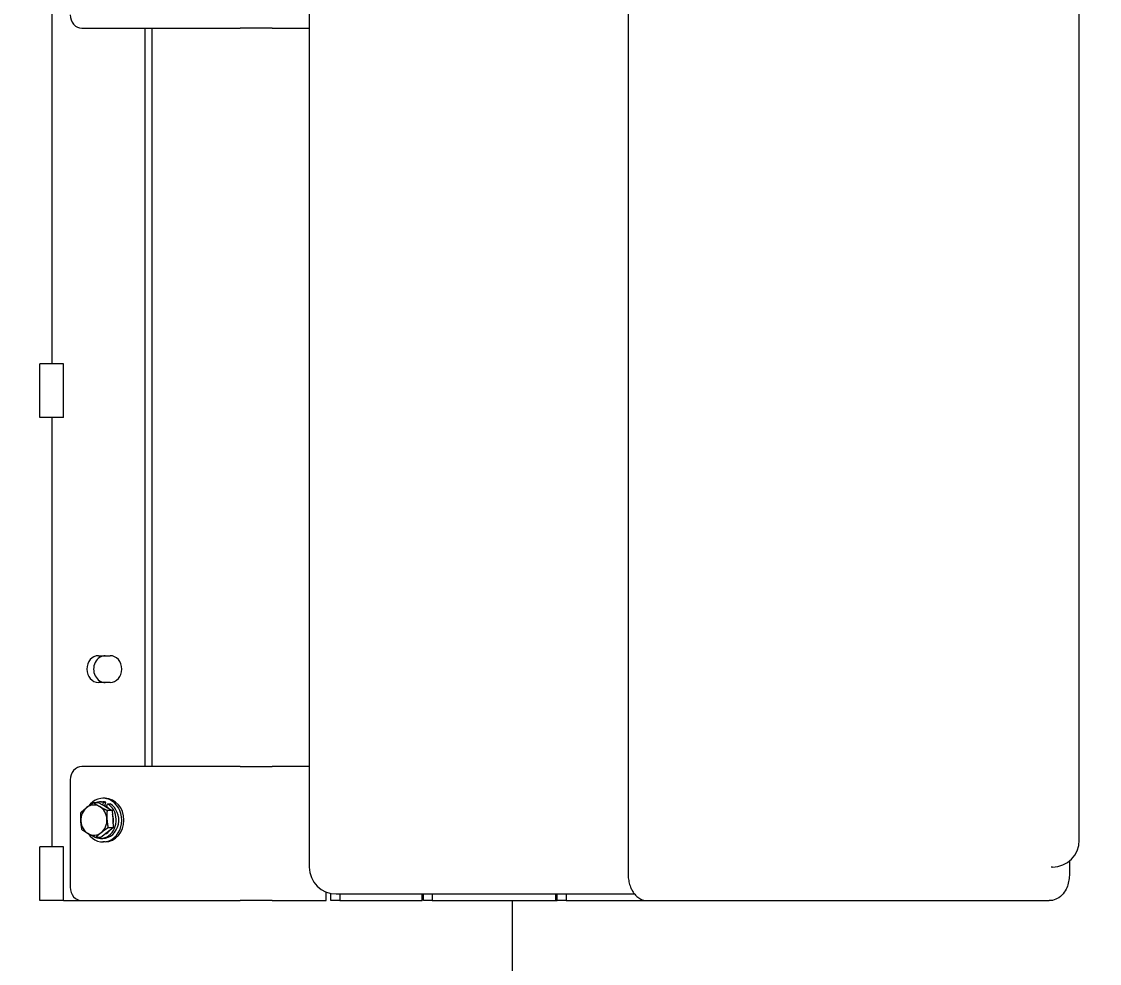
# Model space of a CAD drawing. Header units: inches. Extents: x 12 to 318, y 5 to 204.
# Drawn here: x 155.35 to 175.42, y 57 to 74.55 of the extents above; entities that cross this region are included whole.
import ezdxf

# ---------------------------------------------------------------- set-up
doc = ezdxf.new("R2010")
doc.units = ezdxf.units.IN
doc.header["$LTSCALE"] = 9.5
doc.header["$MEASUREMENT"] = 0
doc.layers.add('Dimension', color=7, linetype='Continuous', lineweight=25)
doc.layers.add('Visible', color=7, linetype='Continuous', lineweight=18)
doc.styles.add('Standard D-E', font='arial.ttf')
doc.dimstyles.new('in [mm] D-E NeptuneBenson', dxfattribs={"dimscale": 9.5, "dimtxt": 0.15, "dimasz": 0.098425, "dimexe": 0.125, "dimexo": 0.063, "dimgap": 0.031496, "dimtad": 0, "dimtih": 1, "dimtoh": 1, "dimdec": 4, "dimzin": 3, "dimdsep": 46, "dimlunit": 5, "dimtxsty": 'Standard D-E', "dimcen": 0.09, "dimdle": 0.393701, "dimclrd": 256, "dimclre": 256, "dimclrt": 256, "dimadec": 1, "dimazin": 1, "dimtfac": 1, "dimtofl": 0, "dimtmove": 0, "dimatfit": 3, "dimfxl": 1, "dimfrac": 1, "dimtolj": 1, "dimtzin": 4, "dimlwd": -1, "dimlwe": -1, "dimarcsym": 0})

# ---------------------------------------------------------------- blocks, each defined once
blk = doc.blocks.new('*D25')
at = {"layer": 'Defpoints', "color": 0, "transparency": 16777216}
for p in [(137.279, 100.587), (164.817, 28.314), (178.23, 28.314)]:
    blk.add_point(p, dxfattribs=at)
at = {"layer": 'Dimension', "transparency": 16777216}
for p, q in [((137.877, 100.587), (179.417, 100.587)), ((178.23, 99.652), (178.23, 86.184)), ((178.23, 29.249), (178.23, 80.305)), ((165.415, 28.314), (179.417, 28.314))]:
    blk.add_line(p, q, dxfattribs=at)
for points in [[(178.074, 99.652), (178.385, 99.652), (178.23, 100.587)], [(178.074, 29.249), (178.385, 29.249), (178.23, 28.314)]]:
    blk.add_solid(points, dxfattribs=at)
at = {"layer": 'Dimension', "transparency": 16777216, "char_height": 1.425, "attachment_point": 5, "style": 'Standard D-E'}
for s, insert in [('\\A1; 72{\\H1x;\\S1#4;} in', (178.23, 84.972)), ('\\A1;[1835.7 mm]', (178.23, 82.032))]:
    blk.add_mtext(s, dxfattribs=dict(at, insert=insert))
blk = doc.blocks.new('*D26')
at = {"layer": 'Defpoints', "color": 0, "transparency": 16777216}
for p in [(150.367, 109.174), (187.512, 109.174), (164.817, 28.314)]:
    blk.add_point(p, dxfattribs=at)
at = {"layer": 'Dimension', "transparency": 16777216}
for p, q in [((150.965, 109.174), (188.7, 109.174)), ((187.512, 108.239), (187.512, 71.699)), ((187.512, 29.249), (187.512, 65.79)), ((165.415, 28.314), (188.7, 28.314))]:
    blk.add_line(p, q, dxfattribs=at)
for points in [[(187.356, 108.239), (187.668, 108.239), (187.512, 109.174)], [(187.356, 29.249), (187.668, 29.249), (187.512, 28.314)]]:
    blk.add_solid(points, dxfattribs=at)
at = {"layer": 'Dimension', "transparency": 16777216, "char_height": 1.425, "attachment_point": 5, "style": 'Standard D-E'}
for s, insert in [('\\A1; 80{\\H1x;\\S7#8;} in', (187.512, 70.486)), ('\\A1;[2053.8 mm]', (187.512, 67.532))]:
    blk.add_mtext(s, dxfattribs=dict(at, insert=insert))

msp = doc.modelspace()

# ---------------------------------------------------------------- linework, layer by layer
at = {"layer": 'Visible'}
for p, q in [((155.915146, 76.174298), (155.915146, 68.174298)), ((160.704407, 75.299298), (160.704407, 58.799298)), ((166.641585, 75.424298), (166.641585, 58.674298)), ((175.041104, 59.299298), (175.041104, 74.799298)), ((156.470915, 74.424298), (159.417008, 74.424298)), ((157.647197, 60.674298), (157.647197, 74.424298)), ((157.772197, 74.424298), (157.772197, 60.674298)), ((160.014644, 74.424298), (159.417008, 74.424298)), ((160.014644, 74.424298), (160.704407, 74.424298)), ((156.131652, 68.174298), (155.686086, 68.174298)), ((155.686086, 67.174298), (155.686086, 68.174298)), ((156.131652, 67.174298), (156.131652, 68.174298)), ((156.131652, 67.174298), (155.686086, 67.174298)), ((155.915146, 67.174298), (155.915146, 59.174298)), ((156.781171, 62.736798), (156.997678, 62.736798)), ((156.997678, 62.236798), (156.781171, 62.236798)), ((159.417008, 60.674298), (156.470915, 60.674298)), ((159.417008, 60.674298), (160.014644, 60.674298)), ((160.704407, 60.674298), (160.014644, 60.674298)), ((156.254409, 60.424298), (156.254409, 58.424298)), ((156.816928, 60.014298), (156.863928, 60.014298)), ((156.871782, 60.008346), (156.856898, 59.957517)), ((156.903928, 60.080298), (156.863928, 60.080298)), ((156.871782, 60.008346), (156.918782, 60.008346)), ((156.898488, 59.939046), (156.918782, 60.008346)), ((156.785292, 59.998016), (156.688841, 59.998016)), ((156.785292, 59.998016), (156.911469, 59.926653)), ((156.911469, 59.926653), (157.037647, 59.855291)), ((156.932339, 59.921687), (156.948899, 59.978235)), ((157.037647, 59.855291), (156.941196, 59.855291)), ((156.948899, 59.978235), (156.995899, 59.978235)), ((157.037647, 59.855291), (157.047214, 59.693432)), ((157.047214, 59.693432), (157.056781, 59.531573)), ((156.94017, 59.441076), (156.82356, 59.35058)), ((157.056781, 59.531573), (156.94017, 59.441076)), ((157.056781, 59.531573), (156.96033, 59.531573)), ((156.82356, 59.35058), (156.727109, 59.35058)), ((156.816928, 59.334298), (156.863928, 59.334298)), ((156.903928, 59.268298), (156.863928, 59.268298)), ((156.131652, 59.174298), (155.686086, 59.174298)), ((155.686086, 58.174298), (155.686086, 59.174298)), ((156.131652, 58.174298), (156.131652, 59.174298)), ((174.858091, 58.912621), (174.858091, 58.674298)), ((161.021322, 58.174298), (161.021322, 58.334024)), ((161.108942, 58.174298), (161.108942, 58.308496)), ((161.204407, 58.299298), (166.759492, 58.299298)), ((161.271322, 58.299298), (161.271322, 58.174298)), ((162.807572, 58.174298), (162.807572, 58.299298)), ((162.832692, 58.174298), (162.832692, 58.299298)), ((162.995072, 58.299298), (162.995072, 58.174298)), ((165.297572, 58.174298), (165.297572, 58.299298)), ((165.322692, 58.174298), (165.322692, 58.299298)), ((165.485072, 58.299298), (165.485072, 58.174298)), ((156.131652, 58.174298), (155.686086, 58.174298)), ((156.131652, 58.174298), (156.470915, 58.174298)), ((156.470915, 58.174298), (159.417008, 58.174298)), ((160.014644, 58.174298), (159.417008, 58.174298)), ((160.014644, 58.174298), (161.021322, 58.174298)), ((161.271322, 58.174298), (161.108942, 58.174298)), ((161.271322, 58.174298), (162.807572, 58.174298)), ((162.995072, 58.174298), (162.832692, 58.174298)), ((162.995072, 58.174298), (165.297572, 58.174298)), ((164.491651, 33.814298), (164.491651, 58.174298)), ((165.297572, 58.174298), (165.322692, 58.174298)), ((165.485072, 58.174298), (165.322692, 58.174298)), ((165.485072, 58.174298), (167.002835, 58.174298)), ((167.002835, 58.174298), (167.233091, 58.174298)), ((167.233091, 58.174298), (174.483091, 58.174298))]:
    msp.add_line(p, q, dxfattribs=at)
for centre, start, end in [((174.541104, 59.299298), 270, 0), ((161.204407, 58.799298), 180, 270)]:
    msp.add_arc(centre, 0.5, start, end, dxfattribs=at)
for centre, major_axis, start_param, end_param in [((156.470915, 74.674298), (0, -0.25), 4.71238898, 6.283185307), ((156.781171, 62.486798), (0, -0.25), 3.141592654, 6.283185307), ((156.906171, 62.486798), (0, 0.25), 0, 3.141592654), ((156.997678, 62.486798), (0, 0.25), 3.141592654, 6.283185307), ((156.470915, 60.424298), (0, 0.25), 0, 1.570796327), ((156.863928, 59.674298), (0, 0.406), 2.241855542, 7.16621435), ((156.816928, 59.674298), (0, 0.34), 6.09579569, 6.593913834), ((156.863928, 59.674298), (0, 0.34), 6.09579569, 6.283185307), ((156.903928, 59.674298), (0, 0.406), 3.141592654, 6.283185307), ((156.695426, 59.674298), (0, -0.281), 3.733336356, 4.780533907), ((156.695426, 59.674298), (0, 0.281), 5.827731458, 6.874929009), ((156.816928, 59.674298), (0, -0.34), 5.791957826, 8.960029584), ((156.695426, 59.674298), (0, 0.281), 4.780533907, 5.827731458), ((156.863928, 59.674298), (0, -0.34), 0, 2.676844277), ((156.816928, 59.674298), (0, 0.281), 5.614736601, 6.040726315), ((156.695426, 59.674298), (0, -0.281), 4.780533907, 5.827731458), ((156.695426, 59.674298), (0, 0.281), 3.733336356, 4.780533907), ((156.816928, 59.674298), (0, -0.281), 1.317387347, 1.960495159), ((156.695426, 59.674298), (0, -0.281), 5.827731458, 6.874929009), ((156.816928, 59.674298), (0, -0.281), 0.351765867, 0.831721537), ((156.470915, 58.424298), (0, -0.25), 4.71238898, 6.283185307)]:
    msp.add_ellipse(centre, major_axis=major_axis, ratio=0.866025404, start_param=start_param, end_param=end_param, dxfattribs=at)
for points in [[(156.452637, 59.655164), (156.448197, 59.730283), (156.455619, 59.817023)], [(156.455619, 59.817023), (156.505562, 59.86552), (156.559681, 59.907519)], [(156.559681, 59.907519), (156.6138, 59.949519), (156.688841, 59.998016)], [(156.688841, 59.998016), (156.74391, 59.959772), (156.802469, 59.926653)], [(156.802469, 59.926653), (156.861029, 59.893534), (156.941196, 59.855291)], [(156.941196, 59.855291), (156.933774, 59.768551), (156.938214, 59.693432)], [(156.474753, 59.493305), (156.457077, 59.580045), (156.452637, 59.655164)], [(156.938214, 59.693432), (156.942654, 59.618313), (156.96033, 59.531573)], [(156.588382, 59.421942), (156.529823, 59.455062), (156.474753, 59.493305)], [(156.727109, 59.35058), (156.646941, 59.388823), (156.588382, 59.421942)], [(156.83117, 59.441076), (156.777051, 59.399077), (156.727109, 59.35058)], [(156.96033, 59.531573), (156.88529, 59.483076), (156.83117, 59.441076)]]:
    msp.add_rational_spline(points, [1, 1.0379548493, 1], degree=2, dxfattribs=at)
for points, knots in [([(166.641585, 58.674298), (166.641585, 58.657456), (166.642151, 58.640614), (166.644429, 58.607006), (166.64614, 58.59024), (166.650751, 58.556848), (166.653651, 58.540222), (166.660723, 58.507155), (166.664895, 58.490714), (166.674665, 58.458036), (166.680262, 58.441798), (166.686704, 58.425659)], [3.1415926536, 3.1415926536, 3.1415926536, 3.1415926536, 3.2763275777, 3.2763275777, 3.4110625019, 3.4110625019, 3.545797426, 3.545797426, 3.6805323501, 3.6805323501, 3.8152672743, 3.8152672743, 3.8152672743, 3.8152672743]), ([(174.858091, 58.674298), (174.858091, 58.635028), (174.855044, 58.59577), (174.842432, 58.518138), (174.832921, 58.479778), (174.805467, 58.404205), (174.787674, 58.366883), (174.737342, 58.293746), (174.704518, 58.257175), (174.625422, 58.205775), (174.58571, 58.188206), (174.522588, 58.1762), (174.502844, 58.174298), (174.483091, 58.174298)], [0, 0, 0, 0, 0.314159265, 0.314159265, 0.628318531, 0.628318531, 0.942477796, 0.942477796, 1.256637061, 1.256637061, 1.47597936, 1.47597936, 1.570796327, 1.570796327, 1.570796327, 1.570796327]), ([(166.686704, 58.425659), (166.695101, 58.404621), (166.704743, 58.384099), (166.726974, 58.344204), (166.739536, 58.324829), (166.768791, 58.2872), (166.785419, 58.26891), (166.825974, 58.233688), (166.84981, 58.216524), (166.911465, 58.187643), (166.949608, 58.175213), (166.999504, 58.174313), (167.001164, 58.174298), (167.002835, 58.174298)], [4.7193332279, 4.7193332279, 4.7193332279, 4.7193332279, 4.8337515133, 4.8337515133, 4.9481697987, 4.9481697987, 5.0625880841, 5.0625880841, 5.1770063695, 5.1770063695, 5.287642001, 5.287642001, 5.2914246549, 5.2914246549, 5.2914246549, 5.2914246549])]:
    msp.add_open_spline(points, degree=3, knots=knots, dxfattribs=at)
msp.add_open_spline([(174.541104, 58.799298), (174.529908, 58.799298), (174.520058, 58.795198), (174.520058, 58.795198)], degree=3, dxfattribs=at)

# ---------------------------------------------------------------- dimensions: what is measured, and where the dimension line sits
at = {"layer": 'Dimension'}
for base, p1, p2, text, picture, middle in [((187.512277, 109.174302), (164.816889, 28.314298), (150.366651, 109.174302), ' <> in\\X[2053.8 mm]', '*D26', (187.512277, 68.7443)), ((178.229578, 28.314298), (137.278758, 100.587191), (164.816889, 28.314298), ' <> in\\X[1835.7 mm]', '*D25', (178.229578, 83.244502))]:
    dim = msp.add_linear_dim(base=base, p1=p1, p2=p2, angle=90, text=text, dimstyle='in [mm] D-E NeptuneBenson', override={"dimgap": 0.031496, "dimdec": 4, "dimpost": '', "dimtol": 0, "dimlim": 0, "dimtp": 0, "dimtm": 0, "dimtdec": 2, "dimatfit": 1}, dxfattribs=at)
    dim.commit()
    dim.dimension.update_dxf_attribs({"geometry": picture, "text_midpoint": middle, "dimtype": 160})

doc.saveas('drawing.dxf')
